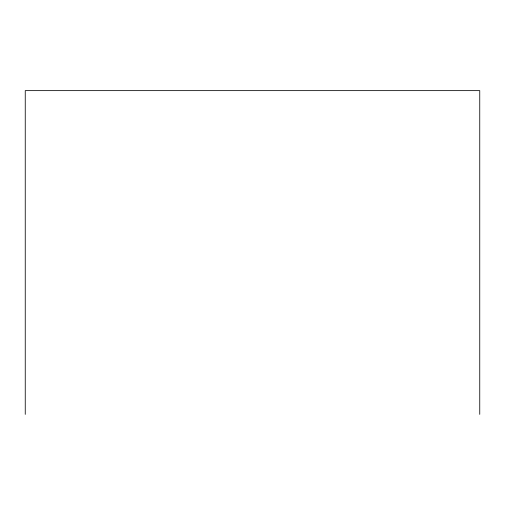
<?xml version="1.0" encoding="UTF-8"?>
<svg xmlns="http://www.w3.org/2000/svg" width="505" height="505" viewBox="0 0 505 505"><rect width="100%" height="100%" fill="white"/><g stroke="black" fill="none" stroke-linecap="round" stroke-linejoin="round"><path stroke-width="0.76" d="M479.75 414.365L479.75 90.635L25.25 90.635L25.25 414.365"/></g></svg>
